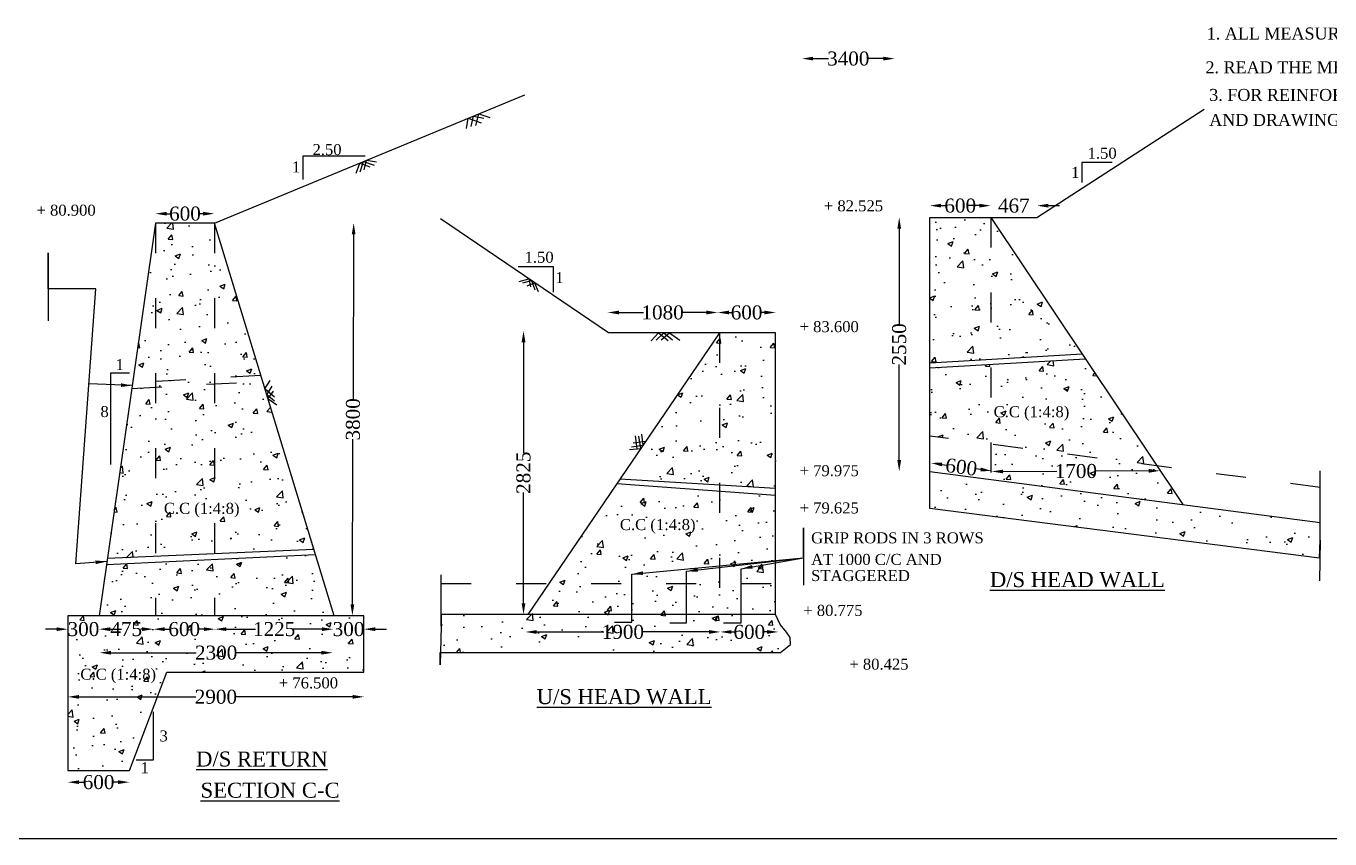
# Model space of a CAD drawing. Header units: millimetres. Extents: x -109570 to 182036, y -246061 to 118174.
# Drawn here: x 100865 to 153030, y 6650 to 39170 of the extents above; entities that cross this region are included whole.
import ezdxf

# ---------------------------------------------------------------- set-up
doc = ezdxf.new("R2010")
doc.units = ezdxf.units.MM
doc.header["$MEASUREMENT"] = 0
doc.header["$PDMODE"] = 33
doc.header["$PDSIZE"] = 500
doc.linetypes.add('ACAD_ISO03W100', pattern=[30, 12, -18])
for name, color, linetype in [('DIM', 5, 'Continuous'), ('DOT LINE', 3, 'ACAD_ISO03W100'), ('DWG. LINE', 1, 'Continuous'), ('HATCH', 2, 'Continuous'), ('TEXT', 7, 'Continuous'), ('TITLE', 7, 'Continuous')]:
    doc.layers.add(name, color=color, linetype=linetype)
doc.styles.get("Standard").update_dxf_attribs({"font": 'TIMES.TTF', "height": 560})
doc.dimstyles.get("Standard").update_dxf_attribs({"dimtxt": 560, "dimasz": 450, "dimexe": 0.18, "dimexo": 0.0625, "dimgap": 0.09, "dimtad": 0, "dimdec": 0, "dimzin": 0, "dimdsep": 46, "dimtxsty": 'Standard', "dimcen": 0.09, "dimse1": 1, "dimse2": 1, "dimclrd": 5, "dimclre": 5, "dimclrt": 4, "dimadec": 0, "dimazin": 0, "dimtfac": 1, "dimtdec": 0, "dimtofl": 0, "dimtmove": 0, "dimatfit": 3, "dimfxl": 1, "dimtolj": 1, "dimtzin": 0, "dimarcsym": 0})

# ---------------------------------------------------------------- blocks, each defined once
blk = doc.blocks.new('*D63')
at = {"layer": 'Defpoints', "color": 0}
for p in [(131904, 37947), (135617, 37947), (135617, 37869)]:
    blk.add_point(p, dxfattribs=at)
at = {"layer": 'DIM', "color": 5, "lineweight": -2}
for p, q in [((132354, 37869), (132965, 37869)), ((135167, 37869), (134556, 37869))]:
    blk.add_line(p, q, dxfattribs=at)
at = {"layer": 'DIM', "color": 5}
for points in [[(132354, 37944), (132354, 37794), (131904, 37869)], [(135167, 37944), (135167, 37794), (135617, 37869)]]:
    blk.add_solid(points, dxfattribs=at)
at = {"layer": 'DIM', "color": 4, "insert": (133760, 37869), "char_height": 560, "attachment_point": 5}
blk.add_mtext('\\A1;3400', dxfattribs=at)
blk = doc.blocks.new('*D93')
at = {"layer": 'Defpoints', "color": 0}
for p in [(108399, 31665), (106045, 31289), (108399, 31289)]:
    blk.add_point(p, dxfattribs=at)
at = {"layer": 'DIM', "color": 5, "lineweight": -2}
for p, q in [((106495, 31665), (106634, 31665)), ((107949, 31665), (107810, 31665))]:
    blk.add_line(p, q, dxfattribs=at)
at = {"layer": 'DIM', "color": 5}
for points in [[(106495, 31740), (106495, 31590), (106045, 31665)], [(107949, 31740), (107949, 31590), (108399, 31665)]]:
    blk.add_solid(points, dxfattribs=at)
at = {"layer": 'DIM', "color": 4, "insert": (107222, 31665), "char_height": 560, "attachment_point": 5}
blk.add_mtext('\\A1;600', dxfattribs=at)
blk = doc.blocks.new('*D94')
at = {"layer": 'Defpoints', "color": 0}
for p in [(102536, 9391), (104996, 9391), (104996, 8921)]:
    blk.add_point(p, dxfattribs=at)
at = {"layer": 'DIM', "color": 5, "lineweight": -2}
for p, q in [((102986, 8921), (103179, 8921)), ((104546, 8921), (104354, 8921))]:
    blk.add_line(p, q, dxfattribs=at)
at = {"layer": 'DIM', "color": 5}
for points in [[(102986, 8996), (102986, 8846), (102536, 8921)], [(104546, 8996), (104546, 8846), (104996, 8921)]]:
    blk.add_solid(points, dxfattribs=at)
at = {"layer": 'DIM', "color": 4, "insert": (103766, 8921), "char_height": 560, "attachment_point": 5}
blk.add_mtext('\\A1;600', dxfattribs=at)
blk = doc.blocks.new('*D95')
at = {"layer": 'Defpoints', "color": 0}
for p in [(102536, 12487), (114383, 12487), (114383, 12335)]:
    blk.add_point(p, dxfattribs=at)
at = {"layer": 'DIM', "color": 5, "lineweight": -2}
for p, q in [((102986, 12335), (107656, 12335)), ((113933, 12335), (109263, 12335))]:
    blk.add_line(p, q, dxfattribs=at)
at = {"layer": 'DIM', "color": 5}
for points in [[(102986, 12410), (102986, 12260), (102536, 12335)], [(113933, 12410), (113933, 12260), (114383, 12335)]]:
    blk.add_solid(points, dxfattribs=at)
at = {"layer": 'DIM', "color": 4, "insert": (108459, 12335), "char_height": 560, "attachment_point": 5}
blk.add_mtext('\\A1;2900', dxfattribs=at)
blk = doc.blocks.new('*D96')
at = {"layer": 'Defpoints', "color": 0}
for p in [(113130, 14100), (103809, 14015), (113130, 14015)]:
    blk.add_point(p, dxfattribs=at)
at = {"layer": 'DIM', "color": 5, "lineweight": -2}
for p, q in [((104259, 14100), (107666, 14100)), ((112680, 14100), (109273, 14100))]:
    blk.add_line(p, q, dxfattribs=at)
at = {"layer": 'DIM', "color": 5}
for points in [[(104259, 14175), (104259, 14025), (103809, 14100)], [(112680, 14175), (112680, 14025), (113130, 14100)]]:
    blk.add_solid(points, dxfattribs=at)
at = {"layer": 'DIM', "color": 4, "insert": (108470, 14100), "char_height": 560, "attachment_point": 5}
blk.add_mtext('\\A1;2300', dxfattribs=at)
blk = doc.blocks.new('*D97')
at = {"layer": 'Defpoints', "color": 0}
for p in [(102536, 15582), (103783, 15582), (103783, 15042)]:
    blk.add_point(p, dxfattribs=at)
at = {"layer": 'DIM', "color": 5, "lineweight": -2}
for p, q in [((102086, 15042), (101636, 15042)), ((104233, 15042), (104683, 15042))]:
    blk.add_line(p, q, dxfattribs=at)
at = {"layer": 'DIM', "color": 5}
for points in [[(102086, 15117), (102086, 14967), (102536, 15042)], [(104233, 15117), (104233, 14967), (103783, 15042)]]:
    blk.add_solid(points, dxfattribs=at)
at = {"layer": 'DIM', "color": 4, "insert": (103160, 15042), "char_height": 560, "attachment_point": 5}
blk.add_mtext('\\A1;300', dxfattribs=at)
blk = doc.blocks.new('*D98')
at = {"layer": 'Defpoints', "color": 0}
for p in [(103783, 15582), (105957, 15042), (105957, 14798)]:
    blk.add_point(p, dxfattribs=at)
at = {"layer": 'DIM', "color": 5, "lineweight": -2}
for p, q in [((104233, 15042), (104283, 15042)), ((105507, 15042), (105456, 15042))]:
    blk.add_line(p, q, dxfattribs=at)
at = {"layer": 'DIM', "color": 5}
for points in [[(104233, 15117), (104233, 14967), (103783, 15042)], [(105507, 15117), (105507, 14967), (105957, 15042)]]:
    blk.add_solid(points, dxfattribs=at)
at = {"layer": 'DIM', "color": 4, "insert": (104870, 15042), "char_height": 560, "attachment_point": 5}
blk.add_mtext('\\A1;475', dxfattribs=at)
blk = doc.blocks.new('*D99')
at = {"layer": 'Defpoints', "color": 0}
for p in [(105957, 14798), (108428, 15042), (108428, 14808)]:
    blk.add_point(p, dxfattribs=at)
at = {"layer": 'DIM', "color": 5, "lineweight": -2}
for p, q in [((106407, 15042), (106604, 15042)), ((107978, 15042), (107780, 15042))]:
    blk.add_line(p, q, dxfattribs=at)
at = {"layer": 'DIM', "color": 5}
for points in [[(106407, 15117), (106407, 14967), (105957, 15042)], [(107978, 15117), (107978, 14967), (108428, 15042)]]:
    blk.add_solid(points, dxfattribs=at)
at = {"layer": 'DIM', "color": 4, "insert": (107192, 15042), "char_height": 560, "attachment_point": 5}
blk.add_mtext('\\A1;600', dxfattribs=at)
blk = doc.blocks.new('*D100')
at = {"layer": 'Defpoints', "color": 0}
for p in [(108428, 14808), (113152, 15042), (113152, 14994)]:
    blk.add_point(p, dxfattribs=at)
at = {"layer": 'DIM', "color": 5, "lineweight": -2}
for p, q in [((108878, 15042), (110038, 15042)), ((112702, 15042), (111541, 15042))]:
    blk.add_line(p, q, dxfattribs=at)
at = {"layer": 'DIM', "color": 5}
for points in [[(108878, 15117), (108878, 14967), (108428, 15042)], [(112702, 15117), (112702, 14967), (113152, 15042)]]:
    blk.add_solid(points, dxfattribs=at)
at = {"layer": 'DIM', "color": 4, "insert": (110790, 15042), "char_height": 560, "attachment_point": 5}
blk.add_mtext('\\A1;1225', dxfattribs=at)
blk = doc.blocks.new('*D101')
at = {"layer": 'Defpoints', "color": 0}
for p in [(113152, 14994), (114383, 15042), (114383, 14957)]:
    blk.add_point(p, dxfattribs=at)
at = {"layer": 'DIM', "color": 5, "lineweight": -2}
for p, q in [((112702, 15042), (112252, 15042)), ((114833, 15042), (115283, 15042))]:
    blk.add_line(p, q, dxfattribs=at)
at = {"layer": 'DIM', "color": 5}
for points in [[(112702, 15117), (112702, 14967), (113152, 15042)], [(114833, 15117), (114833, 14967), (114383, 15042)]]:
    blk.add_solid(points, dxfattribs=at)
at = {"layer": 'DIM', "color": 4, "insert": (113767, 15042), "char_height": 560, "attachment_point": 5}
blk.add_mtext('\\A1;300', dxfattribs=at)
blk = doc.blocks.new('*D102')
at = {"layer": 'Defpoints', "color": 0}
for p in [(113991, 31289), (113919, 15582), (113939, 15582)]:
    blk.add_point(p, dxfattribs=at)
at = {"layer": 'DIM', "color": 5, "lineweight": -2}
for p, q in [((113970, 30839), (113948, 24231)), ((113921, 16032), (113943, 22640))]:
    blk.add_line(p, q, dxfattribs=at)
at = {"layer": 'DIM', "color": 5}
for points in [[(113895, 30839), (114045, 30839), (113972, 31289)], [(113846, 16032), (113996, 16032), (113919, 15582)]]:
    blk.add_solid(points, dxfattribs=at)
at = {"layer": 'DIM', "color": 4, "insert": (113945, 23436), "char_height": 560, "attachment_point": 5, "rotation": 89.809}
blk.add_mtext('\\A1;3800', dxfattribs=at)
blk = doc.blocks.new('*D104')
at = {"layer": 'Defpoints', "color": 0}
for p in [(124131, 27849), (128532, 27815), (128532, 27711)]:
    blk.add_point(p, dxfattribs=at)
at = {"layer": 'DIM', "color": 5, "lineweight": -2}
for p, q in [((124581, 27711), (125568, 27711)), ((128082, 27711), (127095, 27711))]:
    blk.add_line(p, q, dxfattribs=at)
at = {"layer": 'DIM', "color": 5}
for points in [[(124581, 27786), (124581, 27636), (124131, 27711)], [(128082, 27786), (128082, 27636), (128532, 27711)]]:
    blk.add_solid(points, dxfattribs=at)
at = {"layer": 'DIM', "color": 4, "insert": (126331, 27711), "char_height": 560, "attachment_point": 5}
blk.add_mtext('\\A1;1080', dxfattribs=at)
blk = doc.blocks.new('*D105')
at = {"layer": 'Defpoints', "color": 0}
for p in [(128532, 27815), (130852, 27711), (130852, 27607)]:
    blk.add_point(p, dxfattribs=at)
at = {"layer": 'DIM', "color": 5, "lineweight": -2}
for p, q in [((128982, 27711), (129105, 27711)), ((130402, 27711), (130280, 27711))]:
    blk.add_line(p, q, dxfattribs=at)
at = {"layer": 'DIM', "color": 5}
for points in [[(128982, 27786), (128982, 27636), (128532, 27711)], [(130402, 27786), (130402, 27636), (130852, 27711)]]:
    blk.add_solid(points, dxfattribs=at)
at = {"layer": 'DIM', "color": 4, "insert": (129692, 27711), "char_height": 560, "attachment_point": 5}
blk.add_mtext('\\A1;600', dxfattribs=at)
blk = doc.blocks.new('*D106')
at = {"layer": 'Defpoints', "color": 0}
for p in [(120694, 26974), (120767, 26974), (120694, 15626)]:
    blk.add_point(p, dxfattribs=at)
at = {"layer": 'DIM', "color": 5, "lineweight": -2}
for p, q in [((120767, 26524), (120767, 22091)), ((120767, 16076), (120767, 20510))]:
    blk.add_line(p, q, dxfattribs=at)
at = {"layer": 'DIM', "color": 5}
for points in [[(120692, 26524), (120842, 26524), (120767, 26974)], [(120692, 16076), (120842, 16076), (120767, 15626)]]:
    blk.add_solid(points, dxfattribs=at)
at = {"layer": 'DIM', "color": 4, "insert": (120767, 21300), "char_height": 560, "attachment_point": 5, "rotation": 90}
blk.add_mtext('\\A1;2825', dxfattribs=at)
blk = doc.blocks.new('*D107')
at = {"layer": 'Defpoints', "color": 0}
for p in [(120846, 14942), (128636, 14952), (128636, 14931)]:
    blk.add_point(p, dxfattribs=at)
at = {"layer": 'DIM', "color": 5, "lineweight": -2}
for p, q in [((121296, 14931), (123977, 14931)), ((128186, 14931), (125505, 14931))]:
    blk.add_line(p, q, dxfattribs=at)
at = {"layer": 'DIM', "color": 5}
for points in [[(121296, 15006), (121296, 14856), (120846, 14931)], [(128186, 15006), (128186, 14856), (128636, 14931)]]:
    blk.add_solid(points, dxfattribs=at)
at = {"layer": 'DIM', "color": 4, "insert": (124741, 14931), "char_height": 560, "attachment_point": 5}
blk.add_mtext('\\A1;1900', dxfattribs=at)
blk = doc.blocks.new('*D108')
at = {"layer": 'Defpoints', "color": 0}
for p in [(128636, 14952), (130965, 14931), (130965, 14931)]:
    blk.add_point(p, dxfattribs=at)
at = {"layer": 'DIM', "color": 5, "lineweight": -2}
for p, q in [((129086, 14931), (129212, 14931)), ((130515, 14931), (130388, 14931))]:
    blk.add_line(p, q, dxfattribs=at)
at = {"layer": 'DIM', "color": 5}
for points in [[(129086, 15006), (129086, 14856), (128636, 14931)], [(130515, 15006), (130515, 14856), (130965, 14931)]]:
    blk.add_solid(points, dxfattribs=at)
at = {"layer": 'DIM', "color": 4, "insert": (129800, 14931), "char_height": 560, "attachment_point": 5}
blk.add_mtext('\\A1;600', dxfattribs=at)
blk = doc.blocks.new('*D109')
at = {"layer": 'Defpoints', "color": 0}
for p in [(139458, 31986), (137021, 31515), (139458, 31515)]:
    blk.add_point(p, dxfattribs=at)
at = {"layer": 'DIM', "color": 5, "lineweight": -2}
for p, q in [((137471, 31986), (137652, 31986)), ((139008, 31986), (138827, 31986))]:
    blk.add_line(p, q, dxfattribs=at)
at = {"layer": 'DIM', "color": 5}
for points in [[(137471, 32061), (137471, 31911), (137021, 31986)], [(139008, 32061), (139008, 31911), (139458, 31986)]]:
    blk.add_solid(points, dxfattribs=at)
at = {"layer": 'DIM', "color": 4, "insert": (138240, 31986), "char_height": 560, "attachment_point": 5}
blk.add_mtext('\\A1;600', dxfattribs=at)
blk = doc.blocks.new('*D110')
at = {"layer": 'Defpoints', "color": 0}
for p in [(141308, 31986), (139458, 31515), (141308, 31515)]:
    blk.add_point(p, dxfattribs=at)
at = {"layer": 'DIM', "color": 5, "lineweight": -2}
for p, q in [((139008, 31986), (138558, 31986)), ((141758, 31986), (142208, 31986))]:
    blk.add_line(p, q, dxfattribs=at)
at = {"layer": 'DIM', "color": 5}
for points in [[(139008, 32061), (139008, 31911), (139458, 31986)], [(141758, 32061), (141758, 31911), (141308, 31986)]]:
    blk.add_solid(points, dxfattribs=at)
at = {"layer": 'DIM', "color": 4, "insert": (140383, 31986), "char_height": 560, "attachment_point": 5}
blk.add_mtext('\\A1;467', dxfattribs=at)
blk = doc.blocks.new('*D111')
at = {"layer": 'Defpoints', "color": 0}
for p in [(135798, 31515), (137021, 31515), (137021, 21355)]:
    blk.add_point(p, dxfattribs=at)
at = {"layer": 'DIM', "color": 5, "lineweight": -2}
for p, q in [((135798, 31065), (135798, 27238)), ((135798, 21805), (135798, 25632))]:
    blk.add_line(p, q, dxfattribs=at)
at = {"layer": 'DIM', "color": 5}
for points in [[(135723, 31065), (135873, 31065), (135798, 31515)], [(135723, 21805), (135873, 21805), (135798, 21355)]]:
    blk.add_solid(points, dxfattribs=at)
at = {"layer": 'DIM', "color": 4, "insert": (135798, 26435), "char_height": 560, "attachment_point": 5, "rotation": 90}
blk.add_mtext('\\A1;2550', dxfattribs=at)
blk = doc.blocks.new('*D112')
at = {"layer": 'Defpoints', "color": 0}
for p in [(137021, 21355), (139458, 21036), (139502, 21372)]:
    blk.add_point(p, dxfattribs=at)
at = {"layer": 'DIM', "color": 5, "lineweight": -2}
for p, q in [((137512, 21632), (137701, 21608)), ((139056, 21430), (138866, 21455))]:
    blk.add_line(p, q, dxfattribs=at)
at = {"layer": 'DIM', "color": 5}
for points in [[(137521, 21707), (137502, 21558), (137065, 21691)], [(139066, 21505), (139046, 21356), (139502, 21372)]]:
    blk.add_solid(points, dxfattribs=at)
at = {"layer": 'DIM', "color": 4, "insert": (138284, 21531), "char_height": 560, "attachment_point": 5, "rotation": 352.5403}
blk.add_mtext('\\A1;600', dxfattribs=at)
blk = doc.blocks.new('*D113')
at = {"layer": 'Defpoints', "color": 0}
for p in [(16414, 36647), (16504, 36647), (146230, 21400), (139502, 21372), (146230, 21378), (16504, 13226)]:
    blk.add_point(p, dxfattribs=at)
at = {"layer": 'DIM', "color": 5, "lineweight": -2}
for p, q in [((16414, 36197), (16414, 25729)), ((16414, 13676), (16414, 24144)), ((139952, 21352), (142102, 21361)), ((145780, 21376), (143630, 21367))]:
    blk.add_line(p, q, dxfattribs=at)
at = {"layer": 'DIM', "color": 5}
for points in [[(16339, 36197), (16489, 36197), (16414, 36647)], [(139952, 21427), (139952, 21277), (139502, 21350)], [(145780, 21451), (145780, 21301), (146230, 21378)], [(16339, 13676), (16489, 13676), (16414, 13226)]]:
    blk.add_solid(points, dxfattribs=at)
at = {"layer": 'DIM', "color": 4, "char_height": 560, "attachment_point": 5}
for s, insert, rotation in [('\\A1;5700', (16414, 24936), 90), ('\\A1;1700', (142866, 21364), 0.242)]:
    blk.add_mtext(s, dxfattribs=dict(at, insert=insert, rotation=rotation))

msp = doc.modelspace()

# ---------------------------------------------------------------- hatches: boundary and pattern name
at = {"layer": 'HATCH'}
h = msp.add_hatch(dxfattribs=at)
h.set_pattern_fill('AR-CONC', color=256, scale=300, style=0)
h.set_pattern_definition([(50, (0, 0), (2151.78, -188.256), [225, -2475]), (355, (0, 0), (-416.254, 2256.576), [180, -1980]), (100.4514, (179.3, -15.7), (1735.528, 2068.32), [191.22, -2103.426]), (46.1842, (0, 600), (3201.723, -496.557), [337.5, -3712.5]), (96.6356, (266.8, 558.6), (2803.99, 2922.354), [286.83, -3155.14]), (351.1842, (0, 600), (2803.986, 2922.356), [270, -2970]), (21, (300, 450), (1790.721, -1207.857), [225, -2475]), (326, (300, 450), (729.946, 2175.45), [180, -1980]), (71.4514, (449.2, 349.3), (2520.668, 967.591), [191.22, -2103.426]), (37.5, (0, 0), (36.4796, 998.6816), [0, -1956, 0, -2010, 0, -1987.5]), (7.5, (0, 0), (789.2086, 1183.235), [0, -1146, 0, -1911, 0, -757.5]), (327.5, (-669, 0), (1601.4673, -67.6646), [0, -750, 0, -2340, 0, -3105]), (317.5, (-969, 0), (1749.559, 300.315), [0, -975, 0, -1554, 0, -2205])])
h.paths.add_polyline_path([(137021.4, 21354.8), (137021.4, 19874.8), (152615.8, 17877.5), (152645.7, 18601.3), (152645.7, 19309)])
h.paths.add_polyline_path([(147147.7, 20028.9), (146114.8, 21571.8), (139458, 22444), (139458, 21035.8)])
h.paths.add_polyline_path([(146114.8, 21571.8), (143243.1, 25861.5), (139458, 25642), (139458, 22444)])
h.paths.add_polyline_path([(139458, 25642), (137021.4, 25500.7), (137021.4, 22763.2), (139458, 22444)])
h.paths.add_polyline_path([(139458, 31515.5), (137021.4, 31515.5), (137021.4, 25695.1), (139458, 25837.8)])
h.paths.add_polyline_path([(139458, 25837.8), (143115.5, 26052.1), (139458, 31515.5)])
h.paths.add_polyline_path([(141960.5, 21785.8), (143767.9, 21793.4), (143771.5, 20942.1), (141964.1, 20934.5)], flags=24)
h.paths.add_polyline_path([(139427.1, 23235.4), (142681.9, 23235.4), (142681.9, 24120.5), (139427.1, 24120.5)], flags=9)
h = msp.add_hatch(dxfattribs=at)
h.set_pattern_fill('AR-CONC', color=256, scale=300, style=0)
h.paths.add_polyline_path([(106501.3, 13319.1), (114382.5, 13319.1), (114382.5, 15582.2), (102536.3, 15582.2), (102536.3, 9391), (104996.2, 9391)])
h.paths.add_polyline_path([(106045.3, 15582.2), (106045.3, 17726.6), (104078.8, 17634.8), (103783.1, 15582.2)])
h.paths.add_polyline_path([(106045.3, 15582.2), (108398.8, 15582.2), (108398.8, 17836.5), (106045.3, 17726.6)])
h.paths.add_polyline_path([(108398.8, 17836.5), (108398.8, 15582.2), (113186.3, 15582.2), (112441.7, 18025.2)])
h.paths.add_polyline_path([(112379.7, 18228.5), (108398.8, 31289.2), (108398.8, 18056.7)])
h.paths.add_polyline_path([(108398.8, 18056.7), (108398.8, 31289.2), (106045.3, 31289.2), (106045.3, 17955.2)])
h.paths.add_polyline_path([(106045.3, 31289.2), (104112.9, 17871.9), (106045.3, 17955.2)])
h.paths.add_polyline_path([(107526.3, 14524.4), (109412.8, 14524.4), (109412.8, 13674.7), (107526.3, 13674.7)], flags=24)
h.paths.add_polyline_path([(102431.1, 15466.4), (103888.4, 15466.4), (103888.4, 14616.7), (102431.1, 14616.7)], flags=9)
h.paths.add_polyline_path([(104143.5, 15467.2), (105596.4, 15467.2), (105596.4, 14615.9), (104143.5, 14615.9)], flags=24)
h.paths.add_polyline_path([(106464.5, 15466.4), (107919.8, 15466.4), (107919.8, 14616.7), (106464.5, 14616.7)], flags=24)
h.paths.add_polyline_path([(109898.5, 15466.4), (111680.9, 15466.4), (111680.9, 14616.7), (109898.5, 14616.7)], flags=24)
h.paths.add_polyline_path([(113038.5, 15466.4), (114495.8, 15466.4), (114495.8, 14616.7), (113038.5, 14616.7)], flags=9)
h.paths.add_polyline_path([(102889.3, 12733.2), (106144.1, 12733.2), (106144.1, 13618.3), (102889.3, 13618.3)], flags=24)
h.paths.add_polyline_path([(106229.5, 19370), (109484.3, 19370), (109484.3, 20255.1), (106229.5, 20255.1)], flags=9)
h = msp.add_hatch(dxfattribs=at)
h.set_pattern_fill('AR-CONC', color=256, scale=300, style=0)
h.paths.add_polyline_path([(117472.8, 15626.4), (117472.8, 15163.2), (117446.2, 14108.1), (131052.2, 14108.1), (131443.2, 14426.6), (131433.4, 14711.8), (131285.7, 14928.2), (131039.5, 15233), (130852.5, 15626.4)])
h.paths.add_polyline_path([(125096.6, 16867.6), (125096.6, 15626.4), (127290.8, 15626.4), (127290.8, 16867.6)])
h.paths.add_polyline_path([(129478.1, 16867.6), (129478.1, 15626.4), (130852.5, 15626.4), (130852.5, 16867.6)])
h.paths.add_polyline_path([(129478.1, 16867.6), (128602.1, 16867.6), (128602.1, 15626.4), (129478.1, 15626.4)])
h.paths.add_polyline_path([(128602.1, 16867.6), (127290.8, 16867.6), (127290.8, 15626.4), (128602.1, 15626.4)])
h.paths.add_polyline_path([(125096.6, 15626.4), (125096.6, 16867.6), (121788.1, 16867.6), (120945, 15626.4)])
h.paths.add_polyline_path([(128602.1, 16867.6), (128602.1, 20567.6), (124502.3, 20863.6), (121788.1, 16867.6)])
h.paths.add_polyline_path([(128602.1, 16867.6), (130852.5, 16867.6), (130852.5, 20405.1), (128602.1, 20567.6)])
h.paths.add_polyline_path([(128602.1, 20804.5), (130852.5, 20670), (130852.5, 26899.4), (128602.1, 26899.4)])
h.paths.add_polyline_path([(128602.1, 26899.4), (124623.6, 21042.2), (128602.1, 20804.5)])
h.paths.add_polyline_path([(123837.2, 15356.8), (125644.6, 15356.8), (125644.6, 14505.5), (123837.2, 14505.5)], flags=24)
h.paths.add_polyline_path([(129072.6, 15356), (130527.9, 15356), (130527.9, 14506.3), (129072.6, 14506.3)], flags=24)
h.paths.add_polyline_path([(124473.9, 18719.7), (127728.7, 18719.7), (127728.7, 19604.7), (124473.9, 19604.7)], flags=24)

# ---------------------------------------------------------------- linework, layer by layer
at = {"layer": 'DIM'}
for points in [[(103650.6, 28662), (101745.1, 28662), (101745.1, 30101.8), (101745.1, 27380)], [(131970.1, 17902.8), (131970.1, 19095.1), (131970.1, 16807.8)]]:
    msp.add_lwpolyline(points, dxfattribs=at)
at = {"layer": 'DOT LINE', "ltscale": 100}
for points in [[(139458, 31515.5), (139458, 21035.8)], [(106045.3, 31289.2), (106045.3, 15582.2)], [(108398.8, 31289.2), (108398.8, 15582.2)], [(128602.1, 26899.4), (128602.1, 15626.4)], [(110257.8, 25190), (105125.1, 24899.8)], [(105092.9, 24676.4), (110328.3, 24958.8)], [(152645.7, 20716.1), (137021.4, 22763.2)], [(117472.8, 16867.6), (131104.9, 16867.6)]]:
    msp.add_lwpolyline(points, dxfattribs=at)
at = {"layer": 'DWG. LINE'}
for points in [[(108398.8, 31289.2), (120816.3, 36417)], [(152615.8, 17877.5), (137021.4, 19874.8), (137021.4, 31515.5), (141307.7, 31515.5), (147995, 35850.1)], [(111954.5, 33037.2), (111954.5, 33973.9), (114436.8, 33973.9)], [(144321.3, 33716), (143105.9, 33716), (143105.9, 32908.5)], [(130852.5, 15626.4), (130852.5, 26899.4), (124170.1, 26899.4), (117446.6, 31452.1)], [(139458, 31515.5), (147147.7, 20028.9)], [(113186.3, 15582.2), (108398.8, 31289.2), (106045.3, 31289.2), (103783.1, 15582.2)], [(120557.8, 29547.2), (121947, 29547.2), (121947, 28530.8)], [(128602.1, 26899.4), (120945, 15626.4)], [(137021.4, 25695.1), (143115.5, 26052.1)], [(137021.4, 25500.7), (143243.1, 25861.5)], [(105004.2, 25285.9), (104247.1, 25285.9), (104247.1, 21626.6)], [(130852.5, 20670), (124623.6, 21042.2)], [(137021.4, 21354.8), (152645.7, 19309)], [(152645.7, 18601.3), (152645.7, 21380.1)], [(124502.3, 20863.6), (130852.5, 20405.1)], [(152615.8, 17877.5), (152645.7, 18601.3), (152615.8, 16979.6)], [(104078.8, 17634.8), (112441.7, 18025.2)], [(112379.7, 18228.5), (104112.9, 17871.9)], [(124400.5, 15324.2), (125096.6, 15324.2), (125096.6, 17241.7)], [(126626.7, 15300.7), (127290.8, 15300.7), (127290.8, 17358.7)], [(128765.3, 15290.9), (129478.1, 15290.9), (129478.1, 17456.3)], [(117472.8, 15163.2), (117433.6, 13609.6), (117433.6, 14108.1), (131052.2, 14108.1), (131443.2, 14426.6), (131433.4, 14711.8), (131285.7, 14928.2), (131039.5, 15233), (130852.5, 15626.4), (117472.8, 15626.4), (117472.8, 15163.2), (117472.8, 17211.8)], [(106501.3, 13319.1), (114382.5, 13319.1), (114382.5, 15582.2), (102536.3, 15582.2), (102536.3, 9391), (104996.2, 9391), (106501.3, 13319.1)], [(105267.7, 9813), (105960.9, 9813), (105960.9, 11739.3)]]:
    msp.add_lwpolyline(points, dxfattribs=at)
at = {"layer": 'HATCH'}
for points in [[(118489.1, 35068.7), (118547.8, 35480.2), (119071.5, 35302.5)], [(118677.5, 35154.2), (118764.8, 35569.8), (119180, 35490.7)], [(118860.2, 35194.1), (118973.2, 35655.8), (119414.1, 35507.8)], [(114076.6, 33282), (114216.5, 33691.6), (114617.9, 33532.6)], [(114234.3, 33342.8), (114363.5, 33752.3), (114790, 33611.4)], [(114395.6, 33425.2), (114479.2, 33800.1), (114879.6, 33740.3)], [(120593.1, 28958.1), (120981.5, 29058.5), (121041.6, 28737.8)], [(120740.7, 28892.7), (121085.8, 28987.9), (121213.5, 28614.7)], [(120918.2, 28780.8), (121209.7, 28904), (121355.5, 28545.6)], [(125871.9, 26574.5), (126172.5, 26899.4), (126559, 26590.6)], [(126070.5, 26606.6), (126381.9, 26899.4), (126725.5, 26617.4)], [(126274.5, 26622.7), (126602, 26899.4), (127020.8, 26606.6)], [(110798.3, 24317.8), (110419.3, 24660.4), (110630.7, 24987.3)], [(110810, 24162.1), (110492.8, 24419.2), (110704.8, 24765.5)], [(110895.7, 23998.6), (110543.5, 24252.7), (110763.2, 24566.9)], [(125011.6, 22233.7), (125461, 22275.1), (125376, 22757.7)], [(125086.5, 22339.5), (125548.8, 22404.3), (125497.5, 22848.1)], [(125151.2, 22499.6), (125655.5, 22561.3)], [(125319.9, 22262.1), (125246.8, 22770.6)]]:
    msp.add_lwpolyline(points, dxfattribs=at)
at = {"layer": 'TITLE', "lineweight": 30}
msp.add_lwpolyline([(182036, 6650.5), (6524.5, 6650.5), (6524.5, 118174.5), (182036, 118174.5)], close=True, dxfattribs=at)

# ---------------------------------------------------------------- texts
at = {"layer": 'DIM', "color": 4, "char_height": 250, "attachment_point": 5, "rotation": 90}
for insert in [(149439.7, 34009.3), (149784.6, 34009.3)]:
    msp.add_mtext('\\A1;  ', dxfattribs=dict(at, insert=insert))
at = {"layer": 'TEXT'}
for s, p in [('2.50', (112324.8, 34010.2)), ('1.50', (143335.6, 33864.1)), ('1', (111502.6, 33315.7)), ('1', (142675.2, 33098.3)), ('+ 80.900', (101281.5, 31585.1)), ('+ 82.525', (132784.1, 31758.8)), ('1.50', (120809.1, 29703)), ('1', (122040.6, 28888.2)), ('+ 83.600', (131813.1, 26924.9)), ('1', (104442.4, 25406.5)), ('8', (103839.7, 23527.5)), ('C.C (1:4:8)', (139574.6, 23521.9)), ('+ 79.975', (131813.1, 21163.3)), ('C.C (1:4:8)', (106377, 19656.4)), ('+ 79.625', (131813.1, 19672.1)), ('C.C (1:4:8)', (124621.5, 19006.1)), ('GRIP RODS IN 3 ROWS', (132273.3, 18475.4)), ('AT 1000 C/C AND', (132273.3, 17613.7)), ('STAGGERED', (132273.3, 16967.4)), ('+ 80.775', (131959.8, 15574)), ('+ 80.425', (133803.3, 13422.2)), ('C.C (1:4:8)', (103036.8, 13019.7)), ('+ 76.500', (110978.1, 12672.5)), ('3', (106204.3, 10550.6)), ('1', (105446.6, 9279.1))]:
    msp.add_text(s, height=440, dxfattribs=at).set_placement(p)
at = {"layer": 'TITLE', "lineweight": 30}
for s, p in [('1. ALL MEASUREMENTS ARE IN MILLI METRES AND LEVELS ARE IN METRES.', (148101.6, 38633.2)), ('2. READ THE MEASUREMENTS BUT DO NOT SCALE.', (148051.4, 37280.6)), ('3. FOR REINFORCEMENT DETAILS OF R.C.C BOX REFER DESIGN REPORT NO.31/85', (148201.9, 36178.5)), ('AND DRAWING NO. OSD/TGP/DESIGNS/35/85.', (148201.9, 35176.6))]:
    msp.add_text(s, height=478.202, dxfattribs=at).set_placement(p)
at = {"layer": 'TITLE'}
for s, p in [('%%UD/S HEAD WALL', (139427.1, 16725)), ('%%UU/S HEAD WALL', (121293.4, 12042.2)), ('%%UD/S RETURN', (107666.6, 9547)), ('%%USECTION C-C', (107846.7, 8299.6))]:
    msp.add_text(s, height=600, dxfattribs=at).set_placement(p)

# ---------------------------------------------------------------- dimensions: what is measured, and where the dimension line sits
at = {"layer": 'DIM'}
for p1, p2, distance, text, picture, middle in [((131903.9, 37946.6), (135616.6, 37946.6), -77.6, '3400', '*D63', (133760.2, 37869.1)), ((139502, 21371.7), (146229.7, 21400.1), -22, '1700', '*D113', (142866, 21363.9)), ((16503.5, 13225.5), (16503.5, 36647), 89.9, '5700', '*D113', (16413.6, 24936.3)), ((113991.1, 31289.2), (113938.8, 15582.2), -19.6, '3800', '*D102', (113945.4, 23435.7)), ((120694.1, 15626.4), (120694.1, 26974.4), -72.5, '2825', '*D106', (120766.6, 21300.4)), ((137021.4, 21354.8), (139458, 21035.8), 338.8, '600', '*D112', (138283.7, 21531.2)), ((103809.4, 14015.2), (113129.7, 14015.2), 84.3, '2300', '*D96', (108469.5, 14099.5))]:
    dim = msp.add_aligned_dim(p1=p1, p2=p2, distance=distance, text=text, dimstyle='Standard', dxfattribs=at)
    dim.commit()
    dim.dimension.update_dxf_attribs({"geometry": picture, "text_midpoint": middle})
for base, p1, p2, text, picture, middle in [((139458, 31985.9), (137021.4, 31515.5), (139458, 31515.5), '600', '*D109', (138239.7, 31985.9)), ((141307.7, 31985.9), (139458, 31515.5), (141307.7, 31515.5), '467', '*D110', (140382.9, 31985.9)), ((108398.8, 31665.2), (106045.3, 31289.2), (108398.8, 31289.2), '600', '*D93', (107222, 31665.2)), ((128532.3, 27711), (124130.7, 27849.4), (128532.3, 27814.8), '1080', '*D104', (126331.5, 27711)), ((103783.1, 15041.5), (102536.3, 15582.2), (103783.1, 15582.2), '300', '*D97', (103159.7, 15041.5)), ((128635.9, 14931.1), (120845.8, 14941.6), (128635.9, 14952), '1900', '*D107', (124740.9, 14931.1)), ((114382.5, 12334.5), (102536.3, 12486.6), (114382.5, 12486.6), '2900', '*D95', (108459.4, 12334.5)), ((104996.2, 8920.7), (102536.3, 9391), (104996.2, 9391), '600', '*D94', (103766.3, 8920.7))]:
    dim = msp.add_linear_dim(base=base, p1=p1, p2=p2, text=text, dimstyle='Standard', dxfattribs=at)
    dim.commit()
    dim.dimension.update_dxf_attribs({"geometry": picture, "text_midpoint": middle})
dim = msp.add_linear_dim(base=(135798, 31515.5), p1=(137021.4, 21354.8), p2=(137021.4, 31515.5), angle=90, text='2550', dimstyle='Standard', dxfattribs=at)
dim.commit()
dim.dimension.update_dxf_attribs({"geometry": '*D111', "text_midpoint": (135798, 26435.1)})
for base, p1, p2, text, picture, middle in [((130852.5, 27711), (128532.3, 27814.8), (130852.5, 27607.1), '600', '*D105', (129692.4, 27711)), ((105956.7, 15041.5), (103783.1, 15582.2), (105956.7, 14798.5), '475', '*D98', (104869.9, 15041.5)), ((108427.6, 15041.5), (105956.7, 14798.5), (108427.6, 14807.8), '600', '*D99', (107192.1, 15041.5)), ((113151.8, 15041.5), (108427.6, 14807.8), (113151.8, 14994.1), '1225', '*D100', (110789.7, 15041.5)), ((114382.5, 15041.5), (113151.8, 14994.1), (114382.5, 14956.7), '300', '*D101', (113767.2, 15041.5)), ((130964.5, 14931.1), (128635.9, 14952), (130964.5, 14931.1), '600', '*D108', (129800.2, 14931.1))]:
    dim = msp.add_linear_dim(base=base, p1=p1, p2=p2, text=text, dimstyle='Standard', override={"dimtmove": 1}, dxfattribs=at)
    dim.commit()
    dim.dimension.update_dxf_attribs({"geometry": picture, "text_midpoint": middle})

# ---------------------------------------------------------------- leaders
for points in [[(104095.3, 17749.9), (102858.2, 17660.6), (103650.6, 28662)], [(105109, 24788.2), (103376.4, 24855.5)], [(125096.6, 17241.7), (131970.1, 17902.8)], [(127290.8, 17358.7), (131970.1, 17902.8)], [(129478.1, 17456.3), (131970.1, 17902.8)]]:
    msp.add_leader(points, dimstyle='Standard', override={"dimgap": 0.09, "dimtad": 0}, dxfattribs=at)

doc.saveas('drawing.dxf')
